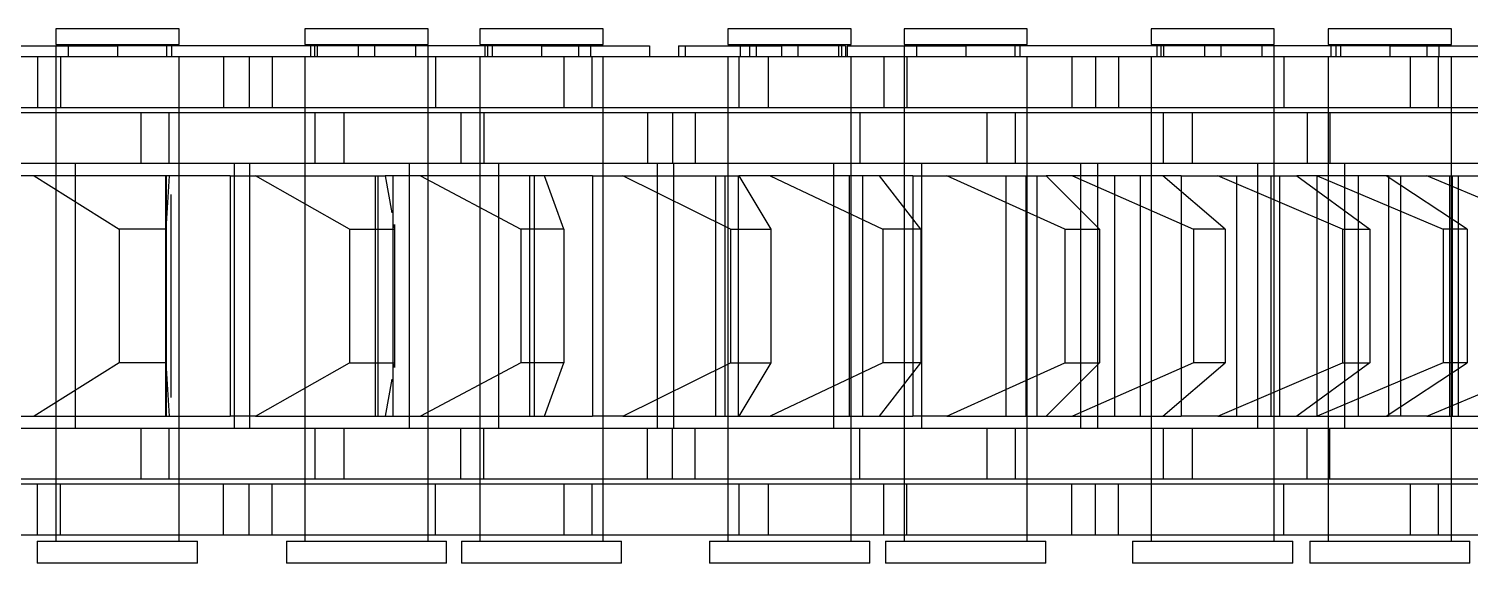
# Model space of a CAD drawing. Header units: metres. Extents: x 0 to 21025, y 0 to 14850.
# Drawn here: x 2105.73 to 2148.88, y 9293.38 to 9309.38 of the extents above; entities that cross this region are included whole.
import ezdxf

# ---------------------------------------------------------------- set-up
doc = ezdxf.new("R2010")
doc.units = ezdxf.units.M
doc.header["$LTSCALE"] = 25
doc.linetypes.add('HIDDEN2', pattern=[4.7625, 3.175, -1.5875])
doc.layers.add('ST1', color=7, linetype='HIDDEN2')

msp = doc.modelspace()

# ---------------------------------------------------------------- linework, layer by layer
at = {"layer": 'ST1'}
for p, q in [((2110.224, 9309.384), (2106.534, 9309.384)), ((2106.534, 9309.384), (2106.534, 9308.91)), ((2110.224, 9308.91), (2110.224, 9309.384)), ((2117.68, 9309.384), (2113.99, 9309.384)), ((2113.99, 9309.384), (2113.99, 9308.91)), ((2117.68, 9308.91), (2117.68, 9309.384)), ((2122.924, 9309.384), (2119.234, 9309.384)), ((2119.234, 9309.384), (2119.234, 9308.91)), ((2122.924, 9308.91), (2122.924, 9309.384)), ((2130.35, 9309.384), (2126.66, 9309.384)), ((2126.66, 9309.384), (2126.66, 9308.91)), ((2130.35, 9308.91), (2130.35, 9309.384)), ((2135.624, 9309.384), (2131.934, 9309.384)), ((2131.934, 9309.384), (2131.934, 9308.91)), ((2135.624, 9308.91), (2135.624, 9309.384)), ((2143.02, 9309.384), (2139.33, 9309.384)), ((2139.33, 9309.384), (2139.33, 9308.91)), ((2143.02, 9308.91), (2143.02, 9309.384)), ((2148.324, 9309.384), (2144.634, 9309.384)), ((2144.634, 9309.384), (2144.634, 9308.91)), ((2148.324, 9308.91), (2148.324, 9309.384)), ((2104.827, 9308.873), (2108.379, 9308.873)), ((2106.534, 9308.91), (2110.224, 9308.91)), ((2106.534, 9308.873), (2106.534, 9307.021)), ((2106.903, 9308.91), (2106.903, 9308.541)), ((2108.379, 9308.873), (2108.379, 9308.541)), ((2121.079, 9308.873), (2108.379, 9308.873)), ((2109.855, 9308.541), (2109.855, 9308.91)), ((2109.998, 9308.873), (2109.998, 9308.541)), ((2113.99, 9308.91), (2117.676, 9308.91)), ((2114.159, 9308.873), (2114.159, 9308.541)), ((2114.281, 9308.873), (2114.281, 9308.541)), ((2114.359, 9308.91), (2114.359, 9308.541)), ((2115.591, 9308.873), (2115.591, 9308.541)), ((2116.079, 9308.873), (2116.079, 9308.541)), ((2117.311, 9308.541), (2117.311, 9308.91)), ((2117.676, 9308.91), (2117.68, 9308.91)), ((2117.68, 9307.021), (2117.68, 9308.873)), ((2119.234, 9308.91), (2122.924, 9308.91)), ((2119.387, 9308.541), (2119.387, 9308.873)), ((2119.46, 9308.873), (2119.46, 9308.541)), ((2119.603, 9308.91), (2119.603, 9308.541)), ((2121.079, 9308.873), (2121.079, 9308.541)), ((2121.079, 9308.873), (2124.31, 9308.873)), ((2122.186, 9308.873), (2122.186, 9308.541)), ((2122.555, 9308.541), (2122.555, 9308.91)), ((2124.31, 9308.873), (2124.31, 9308.541)), ((2125.181, 9308.873), (2125.181, 9308.541)), ((2125.181, 9308.873), (2128.261, 9308.873)), ((2125.383, 9308.873), (2125.383, 9308.541)), ((2126.66, 9308.91), (2130.346, 9308.91)), ((2127.029, 9308.91), (2127.029, 9308.541)), ((2127.3, 9308.873), (2127.3, 9308.541)), ((2127.502, 9308.873), (2127.502, 9308.541)), ((2128.261, 9308.873), (2128.261, 9308.541)), ((2130.181, 9308.873), (2128.261, 9308.873)), ((2128.749, 9308.873), (2128.749, 9308.541)), ((2129.981, 9308.541), (2129.981, 9308.91)), ((2130.06, 9308.873), (2130.06, 9308.541)), ((2130.181, 9308.873), (2130.181, 9308.541)), ((2130.227, 9308.873), (2133.779, 9308.873)), ((2130.227, 9308.873), (2130.227, 9308.541)), ((2130.346, 9308.91), (2130.35, 9308.91)), ((2131.934, 9308.91), (2135.624, 9308.91)), ((2131.934, 9308.873), (2131.934, 9307.021)), ((2132.303, 9308.91), (2132.303, 9308.541)), ((2133.779, 9308.873), (2133.779, 9308.541)), ((2146.479, 9308.873), (2133.779, 9308.873)), ((2135.255, 9308.541), (2135.255, 9308.91)), ((2135.398, 9308.873), (2135.398, 9308.541)), ((2139.33, 9308.91), (2143.016, 9308.91)), ((2139.499, 9308.873), (2139.499, 9308.541)), ((2139.621, 9308.873), (2139.621, 9308.541)), ((2139.699, 9308.91), (2139.699, 9308.541)), ((2140.931, 9308.873), (2140.931, 9308.541)), ((2141.419, 9308.873), (2141.419, 9308.541)), ((2142.651, 9308.541), (2142.651, 9308.91)), ((2143.016, 9308.91), (2143.02, 9308.91)), ((2143.02, 9307.021), (2143.02, 9308.873)), ((2144.634, 9308.91), (2148.324, 9308.91)), ((2144.727, 9308.541), (2144.727, 9308.873)), ((2144.86, 9308.873), (2144.86, 9308.541)), ((2145.003, 9308.91), (2145.003, 9308.541)), ((2146.479, 9308.873), (2146.479, 9308.541)), ((2146.479, 9308.873), (2149.71, 9308.873)), ((2147.586, 9308.873), (2147.586, 9308.541)), ((2147.955, 9308.541), (2147.955, 9308.91)), ((2111.554, 9308.541), (2102.459, 9308.541)), ((2105.99, 9308.541), (2105.99, 9307.021)), ((2106.534, 9308.541), (2106.534, 9294.042)), ((2106.676, 9308.541), (2106.676, 9307.021)), ((2110.224, 9307.021), (2110.224, 9308.541)), ((2110.224, 9294.042), (2110.224, 9308.541)), ((2111.554, 9308.541), (2111.554, 9307.021)), ((2117.904, 9308.541), (2111.554, 9308.541)), ((2112.325, 9308.541), (2112.325, 9307.021)), ((2113.011, 9308.541), (2113.011, 9307.021)), ((2113.99, 9308.541), (2113.99, 9307.021)), ((2113.99, 9308.541), (2113.99, 9294.042)), ((2117.68, 9294.042), (2117.68, 9308.541)), ((2117.904, 9308.541), (2117.904, 9307.021)), ((2126.999, 9308.541), (2117.904, 9308.541)), ((2119.234, 9308.541), (2119.234, 9307.021)), ((2119.234, 9308.541), (2119.234, 9294.042)), ((2121.755, 9307.021), (2121.755, 9308.541)), ((2122.585, 9308.541), (2122.585, 9307.021)), ((2122.924, 9307.021), (2122.924, 9308.541)), ((2122.924, 9294.042), (2122.924, 9308.541)), ((2126.66, 9308.541), (2126.66, 9307.021)), ((2126.66, 9308.541), (2126.66, 9294.042)), ((2127.859, 9308.541), (2126.999, 9308.541)), ((2126.999, 9307.021), (2126.999, 9308.541)), ((2136.954, 9308.541), (2127.859, 9308.541)), ((2127.859, 9308.541), (2127.859, 9307.021)), ((2130.35, 9307.021), (2130.35, 9308.541)), ((2130.35, 9294.042), (2130.35, 9308.541)), ((2131.33, 9308.541), (2131.33, 9307.021)), ((2131.934, 9308.541), (2131.934, 9294.042)), ((2132.016, 9308.541), (2132.016, 9307.021)), ((2135.624, 9307.021), (2135.624, 9308.541)), ((2135.624, 9294.042), (2135.624, 9308.541)), ((2136.954, 9308.541), (2136.954, 9307.021)), ((2143.304, 9308.541), (2136.954, 9308.541)), ((2137.665, 9308.541), (2137.665, 9307.021)), ((2138.351, 9308.541), (2138.351, 9307.021)), ((2139.33, 9308.541), (2139.33, 9307.021)), ((2139.33, 9308.541), (2139.33, 9294.042)), ((2143.02, 9294.042), (2143.02, 9308.541)), ((2143.304, 9308.541), (2143.304, 9307.021)), ((2152.399, 9308.541), (2143.304, 9308.541)), ((2144.634, 9308.541), (2144.634, 9307.021)), ((2144.634, 9308.541), (2144.634, 9294.042)), ((2147.095, 9307.021), (2147.095, 9308.541)), ((2147.925, 9308.541), (2147.925, 9307.021)), ((2148.324, 9307.021), (2148.324, 9308.541)), ((2148.324, 9294.042), (2148.324, 9308.541)), ((2111.554, 9307.021), (2102.459, 9307.021)), ((2114.299, 9306.869), (2105.204, 9306.869)), ((2106.534, 9306.869), (2106.534, 9305.349)), ((2109.085, 9305.349), (2109.085, 9306.869)), ((2109.915, 9306.869), (2109.915, 9305.349)), ((2110.224, 9305.349), (2110.224, 9306.869)), ((2117.904, 9307.021), (2111.554, 9307.021)), ((2113.99, 9306.869), (2113.99, 9305.349)), ((2115.159, 9306.869), (2114.299, 9306.869)), ((2114.299, 9305.349), (2114.299, 9306.869)), ((2124.254, 9306.869), (2115.159, 9306.869)), ((2115.159, 9306.869), (2115.159, 9305.349)), ((2117.68, 9305.349), (2117.68, 9306.869)), ((2126.999, 9307.021), (2117.904, 9307.021)), ((2118.66, 9306.869), (2118.66, 9305.349)), ((2119.234, 9306.869), (2119.234, 9305.349)), ((2119.346, 9306.869), (2119.346, 9305.349)), ((2122.924, 9305.349), (2122.924, 9306.869)), ((2124.254, 9306.869), (2124.254, 9305.349)), ((2130.604, 9306.869), (2124.254, 9306.869)), ((2124.995, 9306.869), (2124.995, 9305.349)), ((2125.681, 9306.869), (2125.681, 9305.349)), ((2126.66, 9306.869), (2126.66, 9305.349)), ((2127.859, 9307.021), (2126.999, 9307.021)), ((2136.954, 9307.021), (2127.859, 9307.021)), ((2130.35, 9305.349), (2130.35, 9306.869)), ((2130.604, 9306.869), (2130.604, 9305.349)), ((2139.699, 9306.869), (2130.604, 9306.869)), ((2131.934, 9306.869), (2131.934, 9305.349)), ((2134.425, 9305.349), (2134.425, 9306.869)), ((2135.255, 9306.869), (2135.255, 9305.349)), ((2135.624, 9305.349), (2135.624, 9306.869)), ((2143.304, 9307.021), (2136.954, 9307.021)), ((2139.33, 9306.869), (2139.33, 9305.349)), ((2140.559, 9306.869), (2139.699, 9306.869)), ((2139.699, 9305.349), (2139.699, 9306.869)), ((2149.654, 9306.869), (2140.559, 9306.869)), ((2140.559, 9306.869), (2140.559, 9305.349)), ((2143.02, 9305.349), (2143.02, 9306.869)), ((2152.399, 9307.021), (2143.304, 9307.021)), ((2144, 9306.869), (2144, 9305.349)), ((2144.634, 9306.869), (2144.634, 9305.349)), ((2144.686, 9306.869), (2144.686, 9305.349)), ((2148.324, 9305.349), (2148.324, 9306.869)), ((2114.299, 9305.349), (2105.204, 9305.349)), ((2106.534, 9305.349), (2106.534, 9297.419)), ((2107.125, 9297.419), (2107.125, 9305.349)), ((2110.224, 9297.419), (2110.224, 9305.349)), ((2111.875, 9305.349), (2111.875, 9297.419)), ((2112.339, 9297.419), (2112.339, 9305.349)), ((2113.99, 9305.349), (2113.99, 9297.419)), ((2115.159, 9305.349), (2114.299, 9305.349)), ((2124.254, 9305.349), (2115.159, 9305.349)), ((2117.119, 9305.349), (2117.119, 9297.419)), ((2117.68, 9297.419), (2117.68, 9305.349)), ((2119.234, 9305.349), (2119.234, 9297.419)), ((2119.795, 9297.419), (2119.795, 9305.349)), ((2122.924, 9297.419), (2122.924, 9305.349)), ((2130.604, 9305.349), (2124.254, 9305.349)), ((2124.545, 9305.349), (2124.545, 9297.419)), ((2125.039, 9297.419), (2125.039, 9305.349)), ((2126.66, 9305.349), (2126.66, 9297.419)), ((2129.819, 9305.349), (2129.819, 9297.419)), ((2130.35, 9297.419), (2130.35, 9305.349)), ((2139.699, 9305.349), (2130.604, 9305.349)), ((2131.934, 9305.349), (2131.934, 9297.419)), ((2132.465, 9297.419), (2132.465, 9305.349)), ((2135.624, 9297.419), (2135.624, 9305.349)), ((2137.215, 9305.349), (2137.215, 9297.419)), ((2137.739, 9297.419), (2137.739, 9305.349)), ((2139.33, 9305.349), (2139.33, 9297.419)), ((2140.559, 9305.349), (2139.699, 9305.349)), ((2149.654, 9305.349), (2140.559, 9305.349)), ((2142.519, 9305.349), (2142.519, 9297.419)), ((2143.02, 9297.419), (2143.02, 9305.349)), ((2144.634, 9305.349), (2144.634, 9297.419)), ((2145.135, 9297.419), (2145.135, 9305.349)), ((2148.324, 9297.419), (2148.324, 9305.349)), ((2111.754, 9304.984), (2104.751, 9304.984)), ((2105.887, 9304.984), (2108.431, 9303.384)), ((2109.817, 9304.984), (2109.817, 9297.784)), ((2109.834, 9304.984), (2109.834, 9297.784)), ((2109.839, 9303.384), (2109.94, 9304.984)), ((2111.754, 9304.984), (2111.754, 9297.784)), ((2111.754, 9304.984), (2112.515, 9304.984)), ((2115.331, 9303.384), (2112.515, 9304.984)), ((2112.515, 9304.984), (2116.397, 9304.984)), ((2116.099, 9304.984), (2116.099, 9297.784)), ((2116.174, 9304.984), (2116.174, 9297.784)), ((2116.397, 9304.984), (2116.592, 9303.874)), ((2122.603, 9304.984), (2116.397, 9304.984)), ((2116.622, 9304.984), (2116.622, 9297.784)), ((2117.45, 9304.984), (2120.458, 9303.384)), ((2120.713, 9304.984), (2120.713, 9297.784)), ((2120.86, 9304.984), (2120.86, 9297.784)), ((2121.75, 9303.384), (2121.171, 9304.984)), ((2122.603, 9304.984), (2122.603, 9297.784)), ((2122.603, 9304.984), (2123.508, 9304.984)), ((2126.735, 9303.384), (2123.508, 9304.984)), ((2123.508, 9304.984), (2126.989, 9304.984)), ((2126.291, 9304.984), (2126.291, 9297.784)), ((2126.566, 9304.984), (2126.566, 9297.784)), ((2126.965, 9304.984), (2126.965, 9297.784)), ((2126.989, 9304.984), (2127.943, 9303.384)), ((2132.197, 9304.984), (2126.989, 9304.984)), ((2127.924, 9304.984), (2131.298, 9303.384)), ((2130.287, 9304.984), (2130.287, 9297.784)), ((2130.688, 9304.984), (2130.688, 9297.784)), ((2132.433, 9303.384), (2131.194, 9304.984)), ((2132.197, 9304.984), (2132.197, 9297.784)), ((2132.197, 9304.984), (2133.217, 9304.984)), ((2136.751, 9303.384), (2133.217, 9304.984)), ((2133.217, 9304.984), (2136.185, 9304.984)), ((2134.98, 9304.984), (2134.98, 9297.784)), ((2135.577, 9304.984), (2135.577, 9297.784)), ((2135.912, 9304.984), (2135.912, 9297.784)), ((2136.185, 9304.984), (2137.781, 9303.384)), ((2140.228, 9304.984), (2136.185, 9304.984)), ((2136.972, 9304.984), (2140.604, 9303.384)), ((2138.23, 9304.984), (2138.23, 9297.784)), ((2139.001, 9304.984), (2139.001, 9297.784)), ((2141.546, 9303.384), (2139.685, 9304.984)), ((2140.228, 9304.984), (2140.228, 9297.784)), ((2140.228, 9304.984), (2141.331, 9304.984)), ((2145.057, 9303.384), (2141.331, 9304.984)), ((2141.331, 9304.984), (2143.69, 9304.984)), ((2141.889, 9304.984), (2141.889, 9297.784)), ((2142.915, 9304.984), (2142.915, 9297.784)), ((2143.176, 9304.984), (2143.176, 9297.784)), ((2143.69, 9304.984), (2145.876, 9303.384)), ((2146.438, 9304.984), (2143.69, 9304.984)), ((2144.288, 9304.984), (2144.288, 9297.784)), ((2144.304, 9304.984), (2148.077, 9303.384)), ((2145.532, 9304.984), (2145.532, 9297.784)), ((2148.795, 9303.384), (2146.372, 9304.984)), ((2146.438, 9304.984), (2146.438, 9297.784)), ((2146.438, 9304.984), (2147.587, 9304.984)), ((2146.794, 9304.984), (2146.794, 9297.784)), ((2151.387, 9303.384), (2147.587, 9304.984)), ((2147.587, 9304.984), (2149.263, 9304.984)), ((2148.265, 9304.984), (2148.265, 9297.784)), ((2148.346, 9304.984), (2148.346, 9297.784)), ((2148.525, 9304.984), (2148.525, 9297.784)), ((2109.984, 9298.348), (2109.984, 9304.419)), ((2108.431, 9303.384), (2108.431, 9299.384)), ((2109.839, 9303.384), (2108.431, 9303.384)), ((2109.839, 9303.384), (2109.839, 9299.384)), ((2115.331, 9303.384), (2115.331, 9299.384)), ((2115.331, 9303.384), (2116.679, 9303.384)), ((2116.653, 9303.529), (2116.679, 9303.384)), ((2116.679, 9303.384), (2116.679, 9299.384)), ((2116.682, 9299.238), (2116.682, 9303.529)), ((2120.458, 9303.384), (2120.458, 9299.384)), ((2121.75, 9303.384), (2120.458, 9303.384)), ((2121.75, 9303.384), (2121.75, 9299.384)), ((2126.735, 9303.384), (2126.735, 9299.384)), ((2126.735, 9303.384), (2127.943, 9303.384)), ((2127.943, 9303.384), (2127.943, 9299.384)), ((2131.298, 9303.384), (2131.298, 9299.384)), ((2132.433, 9303.384), (2131.298, 9303.384)), ((2132.433, 9303.384), (2132.433, 9299.384)), ((2136.751, 9303.384), (2136.751, 9299.384)), ((2136.751, 9303.384), (2137.781, 9303.384)), ((2137.781, 9303.384), (2137.781, 9299.384)), ((2140.604, 9303.384), (2140.604, 9299.384)), ((2141.546, 9303.384), (2140.604, 9303.384)), ((2141.546, 9303.384), (2141.546, 9299.384)), ((2145.057, 9303.384), (2145.057, 9299.384)), ((2145.057, 9303.384), (2145.876, 9303.384)), ((2145.876, 9303.384), (2145.876, 9299.384)), ((2148.795, 9303.384), (2148.077, 9303.384)), ((2148.077, 9303.384), (2148.077, 9299.384)), ((2148.795, 9303.384), (2148.795, 9299.384)), ((2108.431, 9299.384), (2105.887, 9297.784)), ((2109.839, 9299.384), (2108.431, 9299.384)), ((2109.94, 9297.784), (2109.839, 9299.384)), ((2112.515, 9297.784), (2115.331, 9299.384)), ((2115.331, 9299.384), (2116.679, 9299.384)), ((2116.679, 9299.384), (2116.653, 9299.238)), ((2120.458, 9299.384), (2117.45, 9297.784)), ((2121.75, 9299.384), (2120.458, 9299.384)), ((2121.171, 9297.784), (2121.75, 9299.384)), ((2123.508, 9297.784), (2126.735, 9299.384)), ((2126.735, 9299.384), (2127.943, 9299.384)), ((2127.943, 9299.384), (2126.989, 9297.784)), ((2131.298, 9299.384), (2127.924, 9297.784)), ((2131.194, 9297.784), (2132.433, 9299.384)), ((2132.433, 9299.384), (2131.298, 9299.384)), ((2133.217, 9297.784), (2136.751, 9299.384)), ((2137.781, 9299.384), (2136.185, 9297.784)), ((2136.751, 9299.384), (2137.781, 9299.384)), ((2140.604, 9299.384), (2136.972, 9297.784)), ((2139.685, 9297.784), (2141.546, 9299.384)), ((2141.546, 9299.384), (2140.604, 9299.384)), ((2141.331, 9297.784), (2145.057, 9299.384)), ((2145.876, 9299.384), (2143.69, 9297.784)), ((2148.077, 9299.384), (2144.304, 9297.784)), ((2145.057, 9299.384), (2145.876, 9299.384)), ((2146.372, 9297.784), (2148.795, 9299.384)), ((2147.587, 9297.784), (2151.387, 9299.384)), ((2148.795, 9299.384), (2148.077, 9299.384)), ((2116.592, 9298.893), (2116.397, 9297.784)), ((2104.751, 9297.784), (2111.754, 9297.784)), ((2112.515, 9297.784), (2111.754, 9297.784)), ((2112.515, 9297.784), (2116.397, 9297.784)), ((2116.397, 9297.784), (2122.603, 9297.784)), ((2123.508, 9297.784), (2122.603, 9297.784)), ((2123.508, 9297.784), (2126.989, 9297.784)), ((2126.989, 9297.784), (2132.197, 9297.784)), ((2133.217, 9297.784), (2132.197, 9297.784)), ((2133.217, 9297.784), (2136.185, 9297.784)), ((2136.185, 9297.784), (2140.228, 9297.784)), ((2141.331, 9297.784), (2140.228, 9297.784)), ((2141.331, 9297.784), (2143.69, 9297.784)), ((2143.69, 9297.784), (2146.438, 9297.784)), ((2147.587, 9297.784), (2146.438, 9297.784)), ((2147.587, 9297.784), (2149.263, 9297.784)), ((2114.299, 9297.419), (2105.204, 9297.419)), ((2106.534, 9297.419), (2106.534, 9295.899)), ((2109.085, 9295.899), (2109.085, 9297.419)), ((2109.915, 9297.419), (2109.915, 9295.899)), ((2110.224, 9295.899), (2110.224, 9297.419)), ((2113.99, 9297.419), (2113.99, 9295.899)), ((2115.159, 9297.419), (2114.299, 9297.419)), ((2114.299, 9295.899), (2114.299, 9297.419)), ((2124.254, 9297.419), (2115.159, 9297.419)), ((2115.159, 9297.419), (2115.159, 9295.899)), ((2117.68, 9295.899), (2117.68, 9297.419)), ((2118.66, 9295.899), (2118.66, 9297.419)), ((2119.234, 9297.419), (2119.234, 9295.899)), ((2119.346, 9295.899), (2119.346, 9297.419)), ((2122.924, 9295.899), (2122.924, 9297.419)), ((2124.254, 9295.899), (2124.254, 9297.419)), ((2130.604, 9297.419), (2124.254, 9297.419)), ((2124.995, 9295.899), (2124.995, 9297.419)), ((2125.681, 9295.899), (2125.681, 9297.419)), ((2126.66, 9297.419), (2126.66, 9295.899)), ((2130.35, 9295.899), (2130.35, 9297.419)), ((2130.604, 9295.899), (2130.604, 9297.419)), ((2139.699, 9297.419), (2130.604, 9297.419)), ((2131.934, 9297.419), (2131.934, 9295.899)), ((2134.425, 9295.899), (2134.425, 9297.419)), ((2135.255, 9297.419), (2135.255, 9295.899)), ((2135.624, 9295.899), (2135.624, 9297.419)), ((2139.33, 9297.419), (2139.33, 9295.899)), ((2140.559, 9297.419), (2139.699, 9297.419)), ((2139.699, 9295.899), (2139.699, 9297.419)), ((2149.654, 9297.419), (2140.559, 9297.419)), ((2140.559, 9297.419), (2140.559, 9295.899)), ((2143.02, 9295.899), (2143.02, 9297.419)), ((2144, 9295.899), (2144, 9297.419)), ((2144.634, 9297.419), (2144.634, 9295.899)), ((2144.686, 9295.899), (2144.686, 9297.419)), ((2148.324, 9295.899), (2148.324, 9297.419)), ((2111.554, 9295.747), (2102.459, 9295.747)), ((2114.299, 9295.899), (2105.204, 9295.899)), ((2105.99, 9294.227), (2105.99, 9295.747)), ((2106.534, 9295.747), (2106.534, 9294.227)), ((2106.676, 9294.227), (2106.676, 9295.747)), ((2110.224, 9294.227), (2110.224, 9295.747)), ((2111.554, 9294.227), (2111.554, 9295.747)), ((2117.904, 9295.747), (2111.554, 9295.747)), ((2112.325, 9294.227), (2112.325, 9295.747)), ((2113.011, 9294.227), (2113.011, 9295.747)), ((2113.99, 9295.747), (2113.99, 9294.227)), ((2115.159, 9295.899), (2114.299, 9295.899)), ((2124.254, 9295.899), (2115.159, 9295.899)), ((2117.68, 9294.227), (2117.68, 9295.747)), ((2117.904, 9294.227), (2117.904, 9295.747)), ((2126.999, 9295.747), (2117.904, 9295.747)), ((2119.234, 9295.747), (2119.234, 9294.227)), ((2121.755, 9294.227), (2121.755, 9295.747)), ((2122.585, 9295.747), (2122.585, 9294.227)), ((2122.924, 9294.227), (2122.924, 9295.747)), ((2130.604, 9295.899), (2124.254, 9295.899)), ((2126.66, 9295.747), (2126.66, 9294.227)), ((2127.859, 9295.747), (2126.999, 9295.747)), ((2126.999, 9294.227), (2126.999, 9295.747)), ((2136.954, 9295.747), (2127.859, 9295.747)), ((2127.859, 9295.747), (2127.859, 9294.227)), ((2130.35, 9294.227), (2130.35, 9295.747)), ((2139.699, 9295.899), (2130.604, 9295.899)), ((2131.33, 9294.227), (2131.33, 9295.747)), ((2131.934, 9295.747), (2131.934, 9294.227)), ((2132.016, 9294.227), (2132.016, 9295.747)), ((2135.624, 9294.227), (2135.624, 9295.747)), ((2136.954, 9294.227), (2136.954, 9295.747)), ((2143.304, 9295.747), (2136.954, 9295.747)), ((2137.665, 9294.227), (2137.665, 9295.747)), ((2138.351, 9294.227), (2138.351, 9295.747)), ((2139.33, 9295.747), (2139.33, 9294.227)), ((2140.559, 9295.899), (2139.699, 9295.899)), ((2149.654, 9295.899), (2140.559, 9295.899)), ((2143.02, 9294.227), (2143.02, 9295.747)), ((2143.304, 9294.227), (2143.304, 9295.747)), ((2152.399, 9295.747), (2143.304, 9295.747)), ((2144.634, 9295.747), (2144.634, 9294.227)), ((2147.095, 9294.227), (2147.095, 9295.747)), ((2147.925, 9295.747), (2147.925, 9294.227)), ((2148.324, 9294.227), (2148.324, 9295.747)), ((2111.554, 9294.227), (2102.459, 9294.227)), ((2105.98, 9294.042), (2110.777, 9294.042)), ((2105.98, 9294.042), (2105.98, 9293.384)), ((2110.777, 9293.384), (2110.777, 9294.042)), ((2117.904, 9294.227), (2111.554, 9294.227)), ((2113.437, 9294.042), (2118.234, 9294.042)), ((2113.437, 9294.042), (2113.437, 9293.384)), ((2126.999, 9294.227), (2117.904, 9294.227)), ((2118.234, 9293.384), (2118.234, 9294.042)), ((2118.68, 9294.042), (2123.477, 9294.042)), ((2118.68, 9294.042), (2118.68, 9293.384)), ((2123.477, 9293.384), (2123.477, 9294.042)), ((2126.107, 9294.042), (2130.904, 9294.042)), ((2126.107, 9294.042), (2126.107, 9293.384)), ((2127.859, 9294.227), (2126.999, 9294.227)), ((2136.954, 9294.227), (2127.859, 9294.227)), ((2130.904, 9293.384), (2130.904, 9294.042)), ((2131.38, 9294.042), (2136.177, 9294.042)), ((2131.38, 9294.042), (2131.38, 9293.384)), ((2136.177, 9293.384), (2136.177, 9294.042)), ((2143.304, 9294.227), (2136.954, 9294.227)), ((2138.777, 9294.042), (2143.574, 9294.042)), ((2138.777, 9294.042), (2138.777, 9293.384)), ((2152.399, 9294.227), (2143.304, 9294.227)), ((2143.574, 9293.384), (2143.574, 9294.042)), ((2144.08, 9294.042), (2148.877, 9294.042)), ((2144.08, 9294.042), (2144.08, 9293.384)), ((2148.877, 9293.384), (2148.877, 9294.042)), ((2110.777, 9293.384), (2105.98, 9293.384)), ((2118.234, 9293.384), (2113.437, 9293.384)), ((2123.477, 9293.384), (2118.68, 9293.384)), ((2130.904, 9293.384), (2126.107, 9293.384)), ((2136.177, 9293.384), (2131.38, 9293.384)), ((2143.574, 9293.384), (2138.777, 9293.384)), ((2148.877, 9293.384), (2144.08, 9293.384))]:
    msp.add_line(p, q, dxfattribs=at)

doc.saveas('drawing.dxf')
